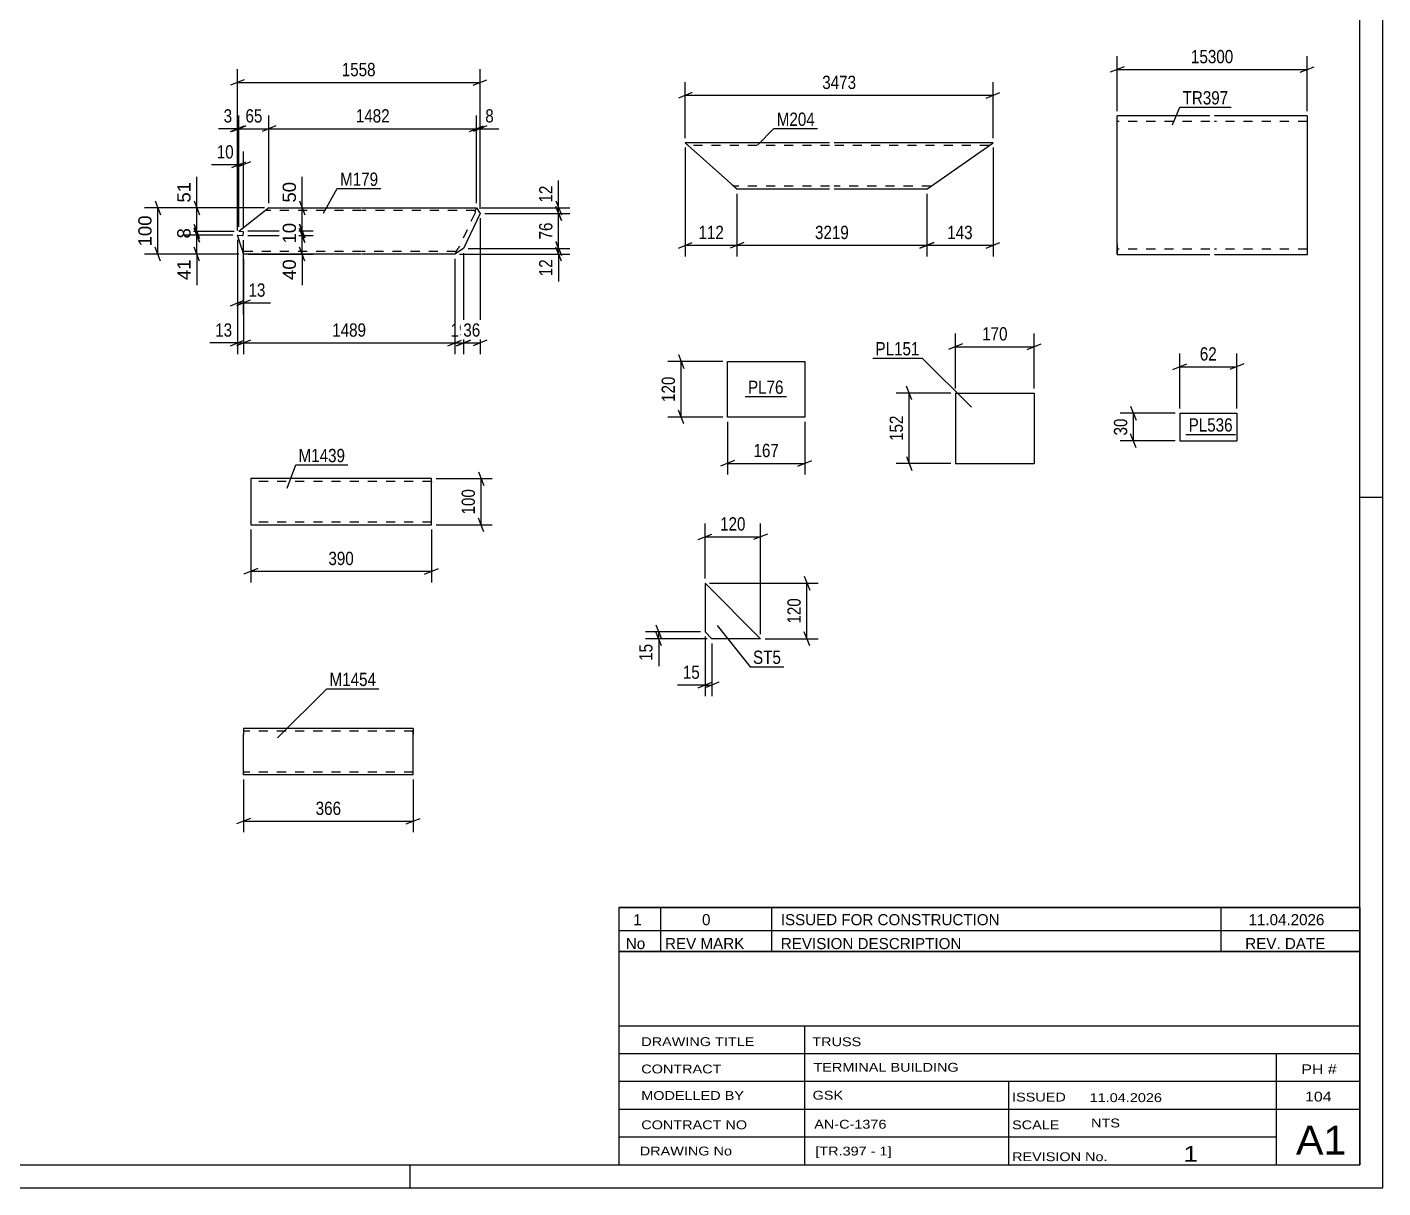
# Model space of a CAD drawing. Header units: millimetres. Extents: x 0 to 594, y 0 to 420.
# Drawn here: x 301.3 to 594, y 0 to 250.6 of the extents above; entities that cross this region are included whole.
import ezdxf

# ---------------------------------------------------------------- set-up
doc = ezdxf.new("R2010")
doc.units = ezdxf.units.MM
doc.linetypes.add('DXK_LINE_DOT2', pattern=[3.9198, 1.9599, -1.9599])
doc.styles.add('Arial', font='ARIAL.TTF', dxfattribs={"height": 0.2})
doc.styles.add('Arial Narrow', font='ARIALN.TTF', dxfattribs={"height": 0.2})

# ---------------------------------------------------------------- blocks, each defined once
blk = doc.blocks.new('Unknown-335479146-1132 - 19368')
at = {"color": 5, "linetype": 'Continuous'}
for p, q in [((594, 0), (594, 420)), ((589, 5), (589, 415)), ((594, 149), (589, 149)), ((5, 5), (589, 5)), ((384, 0), (384, 5)), ((0, 0), (594, 0))]:
    blk.add_line(p, q, dxfattribs=at)
blk = doc.blocks.new('Part-335479146-4280 - 4264')
at = {"color": 2, "linetype": 'Continuous'}
for p, q in [((453.21, 216.8), (443.39, 225.6)), ((474.54, 225.6), (443.39, 225.6)), ((509.83, 225.6), (475.54, 225.6)), ((495.54, 215.6), (509.83, 225.6)), ((453.21, 216.8), (454.54, 215.6)), ((474.54, 215.6), (454.54, 215.6)), ((495.54, 215.6), (475.54, 215.6))]:
    blk.add_line(p, q, dxfattribs=at)
at = {"color": 7, "linetype": 'DXK_LINE_DOT2'}
for p, q in [((474.54, 225), (444.06, 225)), ((508.97, 225), (475.54, 225)), ((454.44, 215.69), (453.21, 216.8)), ((474.54, 216.2), (453.88, 216.2)), ((496.4, 216.2), (475.54, 216.2))]:
    blk.add_line(p, q, dxfattribs=at)
blk = doc.blocks.new('Part-335479146-18979 - 18978')
at = {"color": 2, "linetype": 'Continuous'}
for p, q in [((388.57, 153.09), (349.58, 153.09)), ((349.58, 153.09), (349.58, 143.19)), ((388.57, 144.29), (388.57, 153.09)), ((388.57, 143.09), (388.57, 144.29)), ((349.58, 143.19), (349.58, 143.09)), ((349.58, 143.09), (388.57, 143.09))]:
    blk.add_line(p, q, dxfattribs=at)
at = {"color": 7, "linetype": 'DXK_LINE_DOT2'}
for p, q in [((388.57, 152.49), (349.58, 152.49)), ((388.57, 152.49), (388.57, 152.45)), ((388.57, 152.45), (388.57, 152.49)), ((388.57, 152.35), (388.57, 152.45)), ((388.57, 152.45), (388.57, 152.35)), ((349.58, 143.69), (349.58, 143.74)), ((388.57, 143.69), (349.58, 143.69)), ((388.57, 143.74), (388.57, 144.06)), ((388.57, 143.69), (388.57, 143.74))]:
    blk.add_line(p, q, dxfattribs=at)
blk = doc.blocks.new('Part-335479146-3442 - 3426')
at = {"color": 2, "linetype": 'Continuous'}
for p, q in [((353.5, 211.55), (347, 206.44)), ((353.5, 211.55), (373.5, 211.55)), ((373.6, 211.55), (398.31, 211.55)), ((398.31, 211.55), (399.07, 210.35)), ((399.07, 210.35), (395.49, 202.75)), ((347.62, 202.75), (346.67, 205.66)), ((346.67, 205.66), (347.95, 205.58)), ((348, 206.38), (347, 206.44)), ((347.95, 205.58), (348, 206.38)), ((347.99, 201.64), (347.62, 202.75)), ((395.49, 202.75), (393.6, 201.55)), ((348.02, 201.55), (347.99, 201.64)), ((373.5, 201.55), (348.02, 201.55)), ((393.6, 201.55), (373.6, 201.55))]:
    blk.add_line(p, q, dxfattribs=at)
at = {"color": 7, "linetype": 'DXK_LINE_DOT2'}
for p, q in [((373.5, 210.95), (352.74, 210.95)), ((398.03, 210.95), (373.6, 210.95)), ((398.04, 210.78), (398.02, 210.72)), ((398.02, 210.72), (398.04, 210.78)), ((398.31, 211.55), (398.03, 210.95)), ((398.06, 210.91), (398.03, 210.95)), ((398.06, 210.91), (398.03, 210.95)), ((398.04, 210.78), (398.06, 210.91)), ((397.95, 210.35), (394.37, 202.75)), ((398.03, 210.58), (397.95, 210.35)), ((398.02, 210.72), (398.03, 210.58)), ((347.62, 202.75), (347.9, 201.9)), ((373.5, 202.15), (347.82, 202.15)), ((393.88, 202.15), (373.6, 202.15)), ((393.88, 202.15), (393.6, 201.55)), ((393.96, 202.2), (393.88, 202.15)), ((393.88, 202.15), (393.96, 202.2)), ((393.96, 202.2), (394.06, 202.33)), ((394.06, 202.33), (394.09, 202.38)), ((394.06, 202.33), (394.09, 202.38)), ((394.09, 202.38), (394.23, 202.52)), ((394.23, 202.52), (394.37, 202.75))]:
    blk.add_line(p, q, dxfattribs=at)
blk = doc.blocks.new('Part-335479146-2828 - 2812')
at = {"color": 2, "linetype": 'Continuous'}
for p, q in [((556.64, 231.41), (536.64, 231.41)), ((536.64, 203.81), (536.64, 231.41)), ((577.64, 231.41), (557.64, 231.41)), ((577.64, 231.41), (577.64, 201.41)), ((536.64, 203.81), (536.64, 201.41)), ((556.64, 201.41), (536.64, 201.41)), ((577.64, 201.41), (557.64, 201.41))]:
    blk.add_line(p, q, dxfattribs=at)
at = {"color": 7, "linetype": 'DXK_LINE_DOT2'}
for p, q in [((556.64, 230.21), (536.64, 230.21)), ((577.64, 230.21), (557.64, 230.21)), ((536.64, 201.59), (536.64, 203.81)), ((536.64, 202.61), (536.64, 202.7)), ((556.64, 202.61), (536.64, 202.61)), ((577.64, 202.61), (557.64, 202.61)), ((577.64, 202.61), (577.64, 202.7))]:
    blk.add_line(p, q, dxfattribs=at)
blk = doc.blocks.new('Part-335479146-2443 - 2427')
at = {"color": 2, "linetype": 'Continuous'}
for p, q in [((452.49, 166.39), (452.49, 178.39)), ((452.49, 178.39), (469.2, 178.39)), ((469.2, 178.39), (469.2, 166.39)), ((469.2, 166.39), (452.49, 166.39))]:
    blk.add_line(p, q, dxfattribs=at)
blk = doc.blocks.new('Part-335479146-2264 - 2248')
at = {"color": 2, "linetype": 'Continuous'}
for p, q in [((501.73, 171.57), (501.73, 156.37)), ((501.73, 171.57), (518.71, 171.57)), ((518.71, 171.57), (518.71, 156.37)), ((501.73, 156.37), (518.71, 156.37))]:
    blk.add_line(p, q, dxfattribs=at)
blk = doc.blocks.new('Part-335479146-2229 - 2213')
at = {"color": 2, "linetype": 'Continuous'}
for p, q in [((550.14, 167.24), (550.14, 161.24)), ((550.14, 167.24), (562.45, 167.24)), ((562.45, 167.24), (562.45, 161.24)), ((550.14, 161.24), (562.45, 161.24))]:
    blk.add_line(p, q, dxfattribs=at)
blk = doc.blocks.new('Part-335479146-1381 - 1365')
at = {"color": 2, "linetype": 'Continuous'}
for p, q in [((447.64, 130.54), (447.64, 120.04)), ((459.64, 118.54), (447.64, 130.54)), ((449.14, 118.54), (447.64, 120.04)), ((459.64, 118.54), (449.14, 118.54))]:
    blk.add_line(p, q, dxfattribs=at)
blk = doc.blocks.new('Part-335479146-18742 - 18741')
at = {"color": 2, "linetype": 'Continuous'}
for p, q in [((348.02, 99.15), (348.02, 97.95)), ((384.62, 99.15), (348.02, 99.15)), ((348.02, 89.89), (348.02, 97.95)), ((384.62, 99.15), (384.62, 99.06)), ((384.62, 99.06), (384.62, 97.95)), ((384.62, 89.15), (384.62, 97.95)), ((348.02, 89.24), (348.02, 89.89)), ((348.02, 89.15), (348.02, 89.24)), ((384.62, 89.15), (348.02, 89.15))]:
    blk.add_line(p, q, dxfattribs=at)
at = {"color": 7, "linetype": 'DXK_LINE_DOT2'}
for p, q in [((384.62, 98.55), (348.02, 98.55)), ((384.62, 97.95), (384.62, 98.8)), ((348.02, 89.89), (348.02, 89.5)), ((348.02, 89.75), (348.02, 89.8)), ((384.62, 89.75), (348.02, 89.75)), ((348.02, 89.15), (348.02, 89.15)), ((384.62, 89.75), (384.62, 89.8))]:
    blk.add_line(p, q, dxfattribs=at)
blk = doc.blocks.new('StraightDimension-335479146-4338 - 4264')
at = {"color": 7, "linetype": 'Continuous'}
for p, q in [((509.83, 224.6), (509.83, 201.06)), ((495.54, 214.6), (495.54, 201.06)), ((497.04, 204.06), (494.04, 202.86)), ((495.54, 203.46), (509.83, 203.46)), ((508.33, 202.86), (511.33, 204.06))]:
    blk.add_line(p, q, dxfattribs=at)
at = {"color": 0}
blk.add_wipeout([(506.03, 204.21), (506.03, 208.41), (499.34, 208.41), (499.34, 204.21)], dxfattribs=at)
at = {"color": 3, "style": 'Arial Narrow'}
blk.add_text('143', height=2.863, dxfattribs=at).set_placement((499.94, 204.81))
blk = doc.blocks.new('StraightDimension-335479146-4314 - 4264')
at = {"color": 7, "linetype": 'Continuous'}
for p, q in [((454.54, 214.6), (454.54, 201.06)), ((495.54, 214.6), (495.54, 201.06)), ((456.04, 204.06), (453.04, 202.86)), ((454.54, 203.46), (495.54, 203.46)), ((494.04, 202.86), (497.04, 204.06))]:
    blk.add_line(p, q, dxfattribs=at)
at = {"color": 0}
blk.add_wipeout([(479.3, 204.21), (479.3, 208.41), (470.79, 208.41), (470.79, 204.21)], dxfattribs=at)
at = {"color": 3, "style": 'Arial Narrow'}
blk.add_text('3219', height=2.863, dxfattribs=at).set_placement((471.39, 204.81))
blk = doc.blocks.new('StraightDimension-335479146-4283 - 4264')
at = {"color": 7, "linetype": 'Continuous'}
for p, q in [((443.39, 226.6), (443.39, 238.7)), ((509.83, 226.6), (509.83, 238.7)), ((444.89, 236.45), (441.89, 235.25)), ((443.39, 235.85), (509.83, 235.85)), ((508.33, 235.25), (511.33, 236.45))]:
    blk.add_line(p, q, dxfattribs=at)
at = {"color": 0}
blk.add_wipeout([(480.87, 236.6), (480.87, 240.8), (472.35, 240.8), (472.35, 236.6)], dxfattribs=at)
at = {"color": 3, "style": 'Arial Narrow'}
blk.add_text('3473', height=2.863, dxfattribs=at).set_placement((472.95, 237.2))
blk = doc.blocks.new('StraightDimension-335479146-4297 - 4264')
at = {"color": 7, "linetype": 'Continuous'}
for p, q in [((443.39, 224.6), (443.39, 201.06)), ((454.54, 214.6), (454.54, 201.06)), ((441.89, 202.86), (444.89, 204.06)), ((443.39, 203.46), (454.54, 203.46)), ((456.04, 204.06), (453.04, 202.86))]:
    blk.add_line(p, q, dxfattribs=at)
at = {"color": 0}
blk.add_wipeout([(452.31, 204.21), (452.31, 208.41), (445.63, 208.41), (445.63, 204.21)], dxfattribs=at)
at = {"color": 3, "style": 'Arial Narrow'}
blk.add_text('112', height=2.863, dxfattribs=at).set_placement((446.23, 204.81))
blk = doc.blocks.new('StraightDimension-335479146-21874 - 18978')
at = {"color": 7, "linetype": 'Continuous'}
for p, q in [((389.57, 153.09), (401.71, 153.09)), ((398.71, 154.59), (399.91, 151.59)), ((399.31, 143.09), (399.31, 153.09)), ((399.91, 141.59), (398.71, 144.59)), ((389.57, 143.09), (401.71, 143.09))]:
    blk.add_line(p, q, dxfattribs=at)
at = {"color": 0}
blk.add_wipeout([(398.56, 151.44), (394.36, 151.44), (394.36, 144.75), (398.56, 144.75)], dxfattribs=at)
at = {"color": 3, "style": 'Arial Narrow'}
blk.add_text('100', height=2.863, rotation=90.0002, dxfattribs=at).set_placement((397.96, 145.35))
blk = doc.blocks.new('StraightDimension-335479146-18981 - 18978')
at = {"color": 7, "linetype": 'Continuous'}
for p, q in [((349.58, 142.09), (349.58, 130.69)), ((388.57, 142.09), (388.57, 130.69)), ((351.08, 133.69), (348.08, 132.49)), ((349.58, 133.09), (388.57, 133.09)), ((387.07, 132.49), (390.07, 133.69))]:
    blk.add_line(p, q, dxfattribs=at)
at = {"color": 0}
blk.add_wipeout([(372.42, 133.84), (372.42, 138.04), (365.73, 138.04), (365.73, 133.84)], dxfattribs=at)
at = {"color": 3, "style": 'Arial Narrow'}
blk.add_text('390', height=2.863, dxfattribs=at).set_placement((366.33, 134.44))
blk = doc.blocks.new('StraightDimension-335479146-3478 - 3426')
at = {"color": 7, "linetype": 'Continuous'}
for p, q in [((399.31, 211.55), (418.44, 211.55)), ((415.44, 213.05), (416.64, 210.05)), ((416.64, 208.85), (415.44, 211.85)), ((416.04, 210.35), (416.04, 211.55)), ((400.07, 210.35), (418.44, 210.35))]:
    blk.add_line(p, q, dxfattribs=at)
at = {"color": 0}
blk.add_wipeout([(415.29, 216.93), (411.09, 216.93), (411.09, 212.08), (415.29, 212.08)], dxfattribs=at)
at = {"color": 7, "linetype": 'Continuous'}
blk.add_line((416.04, 211.55), (416.04, 217.46), dxfattribs=at)
blk.add_line((416.04, 211.55), (416.04, 217.46), dxfattribs=at)
at = {"color": 3, "style": 'Arial Narrow'}
blk.add_text('12', height=2.863, rotation=90.0002, dxfattribs=at).set_placement((414.69, 212.68))
blk = doc.blocks.new('StraightDimension-335479146-3811 - 3426')
at = {"color": 7, "linetype": 'Continuous'}
for p, q in [((346.67, 206.66), (346.67, 231.47)), ((347, 207.44), (347, 231.47)), ((345.17, 228.02), (348.17, 229.22)), ((348.5, 229.22), (345.5, 228.02)), ((346.67, 228.62), (347, 228.62))]:
    blk.add_line(p, q, dxfattribs=at)
at = {"color": 0}
blk.add_wipeout([(346.14, 229.37), (346.14, 233.57), (343.11, 233.57), (343.11, 229.37)], dxfattribs=at)
at = {"color": 7, "linetype": 'Continuous'}
blk.add_line((346.67, 228.62), (342.59, 228.62), dxfattribs=at)
blk.add_line((346.67, 228.62), (342.59, 228.62), dxfattribs=at)
at = {"color": 3, "style": 'Arial Narrow'}
blk.add_text('3', height=2.86, dxfattribs=at).set_placement((343.71, 229.97))
blk = doc.blocks.new('StraightDimension-335479146-21040 - 3426')
at = {"color": 7, "linetype": 'Continuous'}
for p, q in [((348.95, 205.58), (363.07, 205.58)), ((360.07, 207.08), (361.27, 204.08)), ((360.67, 201.55), (360.67, 205.58)), ((361.27, 200.05), (360.07, 203.05)), ((349.02, 201.55), (363.07, 201.55))]:
    blk.add_line(p, q, dxfattribs=at)
at = {"color": 0}
blk.add_wipeout([(359.92, 201.03), (355.72, 201.03), (355.72, 195.38), (359.92, 195.38)], dxfattribs=at)
at = {"color": 7, "linetype": 'Continuous'}
blk.add_line((360.67, 201.55), (360.67, 194.85), dxfattribs=at)
blk.add_line((360.67, 201.55), (360.67, 194.85), dxfattribs=at)
at = {"color": 3, "style": 'Arial'}
blk.add_text('40', height=2.865, rotation=90.0002, dxfattribs=at).set_placement((359.32, 195.98))
blk = doc.blocks.new('StraightDimension-335479146-3445 - 3426')
at = {"color": 7, "linetype": 'Continuous'}
for p, q in [((396.49, 202.75), (418.44, 202.75)), ((415.44, 204.25), (416.64, 201.25)), ((416.64, 200.05), (415.44, 203.05)), ((416.04, 201.55), (416.04, 202.75)), ((394.6, 201.55), (418.44, 201.55))]:
    blk.add_line(p, q, dxfattribs=at)
at = {"color": 0}
blk.add_wipeout([(415.29, 201.03), (411.09, 201.03), (411.09, 196.17), (415.29, 196.17)], dxfattribs=at)
at = {"color": 7, "linetype": 'Continuous'}
blk.add_line((416.04, 201.55), (416.04, 195.65), dxfattribs=at)
blk.add_line((416.04, 201.55), (416.04, 195.65), dxfattribs=at)
at = {"color": 3, "style": 'Arial Narrow'}
blk.add_text('12', height=2.863, rotation=90.0002, dxfattribs=at).set_placement((414.69, 196.77))
blk = doc.blocks.new('StraightDimension-335479146-3547 - 3426')
at = {"color": 7, "linetype": 'Continuous'}
for p, q in [((393.6, 200.55), (393.6, 179.99)), ((395.49, 201.75), (395.49, 179.99)), ((392.1, 181.79), (395.1, 182.99)), ((393.6, 182.39), (395.49, 182.39)), ((396.99, 182.99), (393.99, 181.79))]:
    blk.add_line(p, q, dxfattribs=at)
at = {"color": 0}
blk.add_wipeout([(396.97, 183.14), (396.97, 187.34), (392.12, 187.34), (392.12, 183.14)], dxfattribs=at)
at = {"color": 3, "style": 'Arial Narrow'}
blk.add_text('19', height=2.863, dxfattribs=at).set_placement((392.72, 183.74))
blk = doc.blocks.new('StraightDimension-335479146-21210 - 3426')
at = {"color": 7, "linetype": 'Continuous'}
for p, q in [((352.5, 211.55), (335.06, 211.55)), ((337.31, 213.05), (338.51, 210.05)), ((337.91, 206.44), (337.91, 211.55)), ((338.51, 204.94), (337.31, 207.94)), ((346, 206.44), (335.06, 206.44))]:
    blk.add_line(p, q, dxfattribs=at)
at = {"color": 0}
blk.add_wipeout([(337.16, 217.72), (332.96, 217.72), (332.96, 212.08), (337.16, 212.08)], dxfattribs=at)
at = {"color": 7, "linetype": 'Continuous'}
blk.add_line((337.91, 211.55), (337.91, 218.25), dxfattribs=at)
blk.add_line((337.91, 211.55), (337.91, 218.25), dxfattribs=at)
at = {"color": 3, "style": 'Arial'}
blk.add_text('51', height=2.865, rotation=90.0002, dxfattribs=at).set_placement((336.56, 212.68))
blk = doc.blocks.new('StraightDimension-335479146-3523 - 3426')
at = {"color": 7, "linetype": 'Continuous'}
for p, q in [((348.02, 200.55), (348.02, 179.99)), ((393.6, 200.55), (393.6, 179.99)), ((349.52, 182.99), (346.52, 181.79)), ((348.02, 182.39), (393.6, 182.39)), ((392.1, 181.79), (395.1, 182.99))]:
    blk.add_line(p, q, dxfattribs=at)
at = {"color": 0}
blk.add_wipeout([(375.06, 183.14), (375.06, 187.34), (366.55, 187.34), (366.55, 183.14)], dxfattribs=at)
at = {"color": 3, "style": 'Arial Narrow'}
blk.add_text('1489', height=2.863, dxfattribs=at).set_placement((367.15, 183.74))
blk = doc.blocks.new('StraightDimension-335479146-3467 - 3426')
at = {"color": 7, "linetype": 'Continuous'}
for p, q in [((415.44, 211.85), (416.64, 208.85)), ((400.07, 210.35), (418.44, 210.35)), ((416.04, 202.75), (416.04, 210.35)), ((396.49, 202.75), (418.44, 202.75)), ((416.64, 201.25), (415.44, 204.25))]:
    blk.add_line(p, q, dxfattribs=at)
at = {"color": 0}
blk.add_wipeout([(415.29, 208.98), (411.09, 208.98), (411.09, 204.12), (415.29, 204.12)], dxfattribs=at)
at = {"color": 3, "style": 'Arial Narrow'}
blk.add_text('76', height=2.863, rotation=90.0002, dxfattribs=at).set_placement((414.69, 204.72))
blk = doc.blocks.new('StraightDimension-335479146-3496 - 3426')
at = {"color": 7, "linetype": 'Continuous'}
for p, q in [((346.67, 204.66), (346.67, 179.99)), ((348.02, 200.55), (348.02, 179.99)), ((345.17, 181.79), (348.17, 182.99)), ((349.52, 182.99), (346.52, 181.79)), ((346.67, 182.39), (348.02, 182.39))]:
    blk.add_line(p, q, dxfattribs=at)
at = {"color": 0}
blk.add_wipeout([(346.14, 183.14), (346.14, 187.34), (341.28, 187.34), (341.28, 183.14)], dxfattribs=at)
at = {"color": 7, "linetype": 'Continuous'}
blk.add_line((346.67, 182.39), (340.76, 182.39), dxfattribs=at)
blk.add_line((346.67, 182.39), (340.76, 182.39), dxfattribs=at)
at = {"color": 3, "style": 'Arial Narrow'}
blk.add_text('13', height=2.863, dxfattribs=at).set_placement((341.88, 183.74))
blk = doc.blocks.new('StraightDimension-335479146-3568 - 3426')
at = {"color": 7, "linetype": 'Continuous'}
for p, q in [((399.07, 209.35), (399.07, 179.99)), ((395.49, 201.75), (395.49, 179.99)), ((393.99, 181.79), (396.99, 182.99)), ((395.49, 182.39), (399.07, 182.39)), ((400.57, 182.99), (397.57, 181.79))]:
    blk.add_line(p, q, dxfattribs=at)
at = {"color": 0}
blk.add_wipeout([(399.71, 183.14), (399.71, 187.34), (394.86, 187.34), (394.86, 183.14)], dxfattribs=at)
at = {"color": 3, "style": 'Arial Narrow'}
blk.add_text('36', height=2.863, dxfattribs=at).set_placement((395.46, 183.74))
blk = doc.blocks.new('StraightDimension-335479146-3643 - 3426')
at = {"color": 7, "linetype": 'Continuous'}
for p, q in [((346.67, 204.66), (346.67, 188.62)), ((347.95, 204.58), (347.95, 188.62)), ((345.17, 190.42), (348.17, 191.62)), ((349.45, 191.62), (346.45, 190.42)), ((346.67, 191.02), (347.95, 191.02))]:
    blk.add_line(p, q, dxfattribs=at)
at = {"color": 0}
blk.add_wipeout([(353.33, 191.77), (353.33, 195.97), (348.47, 195.97), (348.47, 191.77)], dxfattribs=at)
at = {"color": 7, "linetype": 'Continuous'}
blk.add_line((347.95, 191.02), (353.86, 191.02), dxfattribs=at)
blk.add_line((347.95, 191.02), (353.86, 191.02), dxfattribs=at)
at = {"color": 3, "style": 'Arial Narrow'}
blk.add_text('13', height=2.863, dxfattribs=at).set_placement((349.07, 192.37))
blk = doc.blocks.new('StraightDimension-335479146-3671 - 3426')
at = {"color": 7, "linetype": 'Continuous'}
for p, q in [((347, 207.44), (347, 223.7)), ((348, 207.38), (348, 223.7)), ((345.5, 220.25), (348.5, 221.45)), ((349.5, 221.45), (346.5, 220.25)), ((347, 220.85), (348, 220.85))]:
    blk.add_line(p, q, dxfattribs=at)
at = {"color": 0}
blk.add_wipeout([(346.48, 221.6), (346.48, 225.8), (341.62, 225.8), (341.62, 221.6)], dxfattribs=at)
at = {"color": 7, "linetype": 'Continuous'}
blk.add_line((347, 220.85), (341.1, 220.85), dxfattribs=at)
blk.add_line((347, 220.85), (341.1, 220.85), dxfattribs=at)
at = {"color": 3, "style": 'Arial Narrow'}
blk.add_text('10', height=2.863, dxfattribs=at).set_placement((342.22, 222.2))
blk = doc.blocks.new('StraightDimension-335479146-3789 - 3426')
at = {"color": 7, "linetype": 'Continuous'}
for p, q in [((346.67, 206.66), (346.67, 241.46)), ((399.07, 211.35), (399.07, 241.46)), ((348.17, 239.21), (345.17, 238.01)), ((346.67, 238.61), (399.07, 238.61)), ((397.57, 238.01), (400.57, 239.21))]:
    blk.add_line(p, q, dxfattribs=at)
at = {"color": 0}
blk.add_wipeout([(377.13, 239.36), (377.13, 243.56), (368.61, 243.56), (368.61, 239.36)], dxfattribs=at)
at = {"color": 3, "style": 'Arial Narrow'}
blk.add_text('1558', height=2.863, dxfattribs=at).set_placement((369.21, 239.96))
blk = doc.blocks.new('StraightDimension-335479146-3842 - 3426')
at = {"color": 7, "linetype": 'Continuous'}
for p, q in [((347, 207.44), (347, 231.47)), ((353.5, 212.55), (353.5, 231.47)), ((345.5, 228.02), (348.5, 229.22)), ((347, 228.62), (353.5, 228.62)), ((355, 229.22), (352, 228.02))]:
    blk.add_line(p, q, dxfattribs=at)
at = {"color": 0}
blk.add_wipeout([(352.68, 229.37), (352.68, 233.57), (347.82, 233.57), (347.82, 229.37)], dxfattribs=at)
at = {"color": 3, "style": 'Arial Narrow'}
blk.add_text('65', height=2.863, dxfattribs=at).set_placement((348.42, 229.97))
blk = doc.blocks.new('StraightDimension-335479146-3873 - 3426')
at = {"color": 7, "linetype": 'Continuous'}
for p, q in [((353.5, 212.55), (353.5, 231.47)), ((398.31, 212.55), (398.31, 231.47)), ((355, 229.22), (352, 228.02)), ((353.5, 228.62), (398.31, 228.62)), ((396.81, 228.02), (399.81, 229.22))]:
    blk.add_line(p, q, dxfattribs=at)
at = {"color": 0}
blk.add_wipeout([(380.16, 229.37), (380.16, 233.57), (371.65, 233.57), (371.65, 229.37)], dxfattribs=at)
at = {"color": 3, "style": 'Arial Narrow'}
blk.add_text('1482', height=2.863, dxfattribs=at).set_placement((372.25, 229.97))
blk = doc.blocks.new('StraightDimension-335479146-3897 - 3426')
at = {"color": 7, "linetype": 'Continuous'}
for p, q in [((398.31, 212.55), (398.31, 231.47)), ((399.07, 211.35), (399.07, 231.47)), ((396.81, 228.02), (399.81, 229.22)), ((400.57, 229.22), (397.57, 228.02)), ((398.31, 228.62), (399.07, 228.62))]:
    blk.add_line(p, q, dxfattribs=at)
at = {"color": 0}
blk.add_wipeout([(402.63, 229.37), (402.63, 233.57), (399.6, 233.57), (399.6, 229.37)], dxfattribs=at)
at = {"color": 7, "linetype": 'Continuous'}
blk.add_line((399.07, 228.62), (403.15, 228.62), dxfattribs=at)
blk.add_line((399.07, 228.62), (403.15, 228.62), dxfattribs=at)
at = {"color": 3, "style": 'Arial Narrow'}
blk.add_text('8', height=2.86, dxfattribs=at).set_placement((400.2, 229.97))
blk = doc.blocks.new('StraightDimension-335479146-21038 - 3426')
at = {"color": 7, "linetype": 'Continuous'}
for p, q in [((354.5, 211.55), (363.07, 211.55)), ((360.07, 213.05), (361.27, 210.05)), ((360.67, 206.55), (360.67, 211.55)), ((361.27, 205.05), (360.07, 208.05)), ((348.95, 206.55), (363.07, 206.55))]:
    blk.add_line(p, q, dxfattribs=at)
at = {"color": 0}
blk.add_wipeout([(359.92, 217.72), (355.72, 217.72), (355.72, 212.08), (359.92, 212.08)], dxfattribs=at)
at = {"color": 7, "linetype": 'Continuous'}
blk.add_line((360.67, 211.55), (360.67, 218.25), dxfattribs=at)
blk.add_line((360.67, 211.55), (360.67, 218.25), dxfattribs=at)
at = {"color": 3, "style": 'Arial'}
blk.add_text('50', height=2.865, rotation=90.0002, dxfattribs=at).set_placement((359.32, 212.68))
blk = doc.blocks.new('StraightDimension-335479146-21039 - 3426')
at = {"color": 7, "linetype": 'Continuous'}
for p, q in [((360.07, 208.05), (361.27, 205.05)), ((348.95, 206.55), (363.07, 206.55)), ((348.95, 205.58), (363.07, 205.58)), ((361.27, 204.08), (360.07, 207.08)), ((360.67, 205.58), (360.67, 206.55))]:
    blk.add_line(p, q, dxfattribs=at)
at = {"color": 0}
blk.add_wipeout([(359.92, 208.89), (355.72, 208.89), (355.72, 203.24), (359.92, 203.24)], dxfattribs=at)
at = {"color": 3, "style": 'Arial'}
blk.add_text('10', height=2.865, rotation=90.0002, dxfattribs=at).set_placement((359.32, 203.84))
blk = doc.blocks.new('StraightDimension-335479146-21211 - 3426')
at = {"color": 7, "linetype": 'Continuous'}
for p, q in [((337.31, 207.94), (338.51, 204.94)), ((346, 206.44), (335.06, 206.44)), ((345.67, 205.66), (335.06, 205.66)), ((338.51, 204.16), (337.31, 207.16)), ((337.91, 205.66), (337.91, 206.44))]:
    blk.add_line(p, q, dxfattribs=at)
at = {"color": 0}
blk.add_wipeout([(337.16, 207.76), (332.96, 207.76), (332.96, 204.34), (337.16, 204.34)], dxfattribs=at)
at = {"color": 3, "style": 'Arial'}
blk.add_text('8', height=2.87, rotation=90.0002, dxfattribs=at).set_placement((336.56, 204.94))
blk = doc.blocks.new('StraightDimension-335479146-21212 - 3426')
at = {"color": 7, "linetype": 'Continuous'}
for p, q in [((345.67, 205.66), (335.06, 205.66)), ((337.31, 207.16), (338.51, 204.16)), ((337.91, 201.55), (337.91, 205.66)), ((338.51, 200.05), (337.31, 203.05)), ((347.02, 201.55), (335.06, 201.55))]:
    blk.add_line(p, q, dxfattribs=at)
at = {"color": 0}
blk.add_wipeout([(337.16, 201.03), (332.96, 201.03), (332.96, 195.38), (337.16, 195.38)], dxfattribs=at)
at = {"color": 7, "linetype": 'Continuous'}
blk.add_line((337.91, 201.55), (337.91, 194.85), dxfattribs=at)
blk.add_line((337.91, 201.55), (337.91, 194.85), dxfattribs=at)
at = {"color": 3, "style": 'Arial'}
blk.add_text('41', height=2.865, rotation=90.0002, dxfattribs=at).set_placement((336.56, 195.98))
blk = doc.blocks.new('StraightDimension-335479146-21310 - 3426')
at = {"color": 7, "linetype": 'Continuous'}
for p, q in [((352.5, 211.55), (326.65, 211.55)), ((328.9, 213.05), (330.1, 210.05)), ((329.5, 201.55), (329.5, 211.55)), ((330.1, 200.05), (328.9, 203.05)), ((347.02, 201.55), (326.65, 201.55))]:
    blk.add_line(p, q, dxfattribs=at)
at = {"color": 0}
blk.add_wipeout([(328.75, 210.49), (324.55, 210.49), (324.55, 202.62), (328.75, 202.62)], dxfattribs=at)
at = {"color": 3, "style": 'Arial'}
blk.add_text('100', height=2.865, rotation=90.0002, dxfattribs=at).set_placement((328.15, 203.22))
blk = doc.blocks.new('StraightDimension-335479146-2837 - 2812')
at = {"color": 7, "linetype": 'Continuous'}
for p, q in [((536.64, 232.41), (536.64, 244.26)), ((577.64, 232.41), (577.64, 244.26)), ((538.14, 242.01), (535.14, 240.81)), ((536.64, 241.41), (577.64, 241.41)), ((576.14, 240.81), (579.14, 242.01))]:
    blk.add_line(p, q, dxfattribs=at)
at = {"color": 0}
blk.add_wipeout([(562.31, 242.16), (562.31, 246.36), (551.97, 246.36), (551.97, 242.16)], dxfattribs=at)
at = {"color": 3, "style": 'Arial Narrow'}
blk.add_text('15300', height=2.863, dxfattribs=at).set_placement((552.57, 242.76))
blk = doc.blocks.new('StraightDimension-335479146-2445 - 2427')
at = {"color": 7, "linetype": 'Continuous'}
for p, q in [((452.49, 165.39), (452.49, 153.99)), ((469.2, 165.39), (469.2, 153.99)), ((453.99, 156.99), (450.99, 155.79)), ((452.49, 156.39), (469.2, 156.39)), ((467.7, 155.79), (470.7, 156.99))]:
    blk.add_line(p, q, dxfattribs=at)
at = {"color": 0}
blk.add_wipeout([(464.19, 157.14), (464.19, 161.34), (457.51, 161.34), (457.51, 157.14)], dxfattribs=at)
at = {"color": 3, "style": 'Arial Narrow'}
blk.add_text('167', height=2.863, dxfattribs=at).set_placement((458.11, 157.74))
blk = doc.blocks.new('StraightDimension-335479146-2456 - 2427')
at = {"color": 7, "linetype": 'Continuous'}
for p, q in [((441.89, 179.89), (443.09, 176.89)), ((451.49, 178.39), (439.64, 178.39)), ((442.49, 166.39), (442.49, 178.39)), ((443.09, 164.89), (441.89, 167.89)), ((451.49, 166.39), (439.64, 166.39))]:
    blk.add_line(p, q, dxfattribs=at)
at = {"color": 0}
blk.add_wipeout([(441.74, 175.73), (437.54, 175.73), (437.54, 169.04), (441.74, 169.04)], dxfattribs=at)
at = {"color": 3, "style": 'Arial Narrow'}
blk.add_text('120', height=2.863, rotation=90.0002, dxfattribs=at).set_placement((441.14, 169.64))
blk = doc.blocks.new('StraightDimension-335479146-2266 - 2248')
at = {"color": 7, "linetype": 'Continuous'}
for p, q in [((492.33, 170.07), (491.13, 173.07)), ((500.73, 171.57), (488.88, 171.57)), ((491.73, 156.37), (491.73, 171.57)), ((500.73, 156.37), (488.88, 156.37)), ((491.13, 157.87), (492.33, 154.87))]:
    blk.add_line(p, q, dxfattribs=at)
at = {"color": 0}
blk.add_wipeout([(490.98, 167.31), (486.78, 167.31), (486.78, 160.63), (490.98, 160.63)], dxfattribs=at)
at = {"color": 3, "style": 'Arial Narrow'}
blk.add_text('152', height=2.863, rotation=90.0002, dxfattribs=at).set_placement((490.38, 161.23))
blk = doc.blocks.new('StraightDimension-335479146-2277 - 2248')
at = {"color": 7, "linetype": 'Continuous'}
for p, q in [((501.73, 172.57), (501.73, 184.42)), ((518.71, 172.57), (518.71, 184.42)), ((503.23, 182.17), (500.23, 180.97)), ((501.73, 181.57), (518.71, 181.57)), ((517.21, 180.97), (520.21, 182.17))]:
    blk.add_line(p, q, dxfattribs=at)
at = {"color": 0}
blk.add_wipeout([(513.57, 182.32), (513.57, 186.52), (506.88, 186.52), (506.88, 182.32)], dxfattribs=at)
at = {"color": 3, "style": 'Arial Narrow'}
blk.add_text('170', height=2.863, dxfattribs=at).set_placement((507.48, 182.92))
blk = doc.blocks.new('StraightDimension-335479146-2231 - 2213')
at = {"color": 7, "linetype": 'Continuous'}
for p, q in [((550.14, 168.24), (550.14, 180.09)), ((562.45, 168.24), (562.45, 180.09)), ((548.64, 176.64), (551.64, 177.84)), ((550.14, 177.24), (562.45, 177.24)), ((563.95, 177.84), (560.95, 176.64))]:
    blk.add_line(p, q, dxfattribs=at)
at = {"color": 0}
blk.add_wipeout([(558.72, 177.99), (558.72, 182.19), (553.87, 182.19), (553.87, 177.99)], dxfattribs=at)
at = {"color": 3, "style": 'Arial Narrow'}
blk.add_text('62', height=2.863, dxfattribs=at).set_placement((554.47, 178.59))
blk = doc.blocks.new('StraightDimension-335479146-2236 - 2213')
at = {"color": 7, "linetype": 'Continuous'}
for p, q in [((549.14, 167.24), (537.29, 167.24)), ((539.54, 168.74), (540.74, 165.74)), ((540.14, 161.24), (540.14, 167.24)), ((549.14, 161.24), (537.29, 161.24)), ((540.74, 159.74), (539.54, 162.74))]:
    blk.add_line(p, q, dxfattribs=at)
at = {"color": 0}
blk.add_wipeout([(539.39, 166.67), (535.19, 166.67), (535.19, 161.81), (539.39, 161.81)], dxfattribs=at)
at = {"color": 3, "style": 'Arial Narrow'}
blk.add_text('30', height=2.863, rotation=90.0002, dxfattribs=at).set_placement((538.79, 162.41))
blk = doc.blocks.new('StraightDimension-335479146-1458 - 1365')
at = {"color": 7, "linetype": 'Continuous'}
for p, q in [((469.04, 132.04), (470.24, 129.04)), ((448.64, 130.54), (472.04, 130.54)), ((469.64, 118.54), (469.64, 130.54)), ((470.24, 117.04), (469.04, 120.04)), ((460.64, 118.54), (472.04, 118.54))]:
    blk.add_line(p, q, dxfattribs=at)
at = {"color": 0}
blk.add_wipeout([(468.89, 127.88), (464.69, 127.88), (464.69, 121.2), (468.89, 121.2)], dxfattribs=at)
at = {"color": 3, "style": 'Arial Narrow'}
blk.add_text('120', height=2.863, rotation=90.0002, dxfattribs=at).set_placement((468.29, 121.8))
blk = doc.blocks.new('StraightDimension-335479146-1467 - 1365')
at = {"color": 7, "linetype": 'Continuous'}
for p, q in [((446.64, 120.04), (434.79, 120.04)), ((437.04, 121.54), (438.24, 118.54)), ((438.24, 117.04), (437.04, 120.04)), ((437.64, 118.54), (437.64, 120.04)), ((448.14, 118.54), (434.79, 118.54))]:
    blk.add_line(p, q, dxfattribs=at)
at = {"color": 0}
blk.add_wipeout([(436.89, 118.02), (432.69, 118.02), (432.69, 113.16), (436.89, 113.16)], dxfattribs=at)
at = {"color": 7, "linetype": 'Continuous'}
blk.add_line((437.64, 118.54), (437.64, 112.64), dxfattribs=at)
blk.add_line((437.64, 118.54), (437.64, 112.64), dxfattribs=at)
at = {"color": 3, "style": 'Arial Narrow'}
blk.add_text('15', height=2.863, rotation=90.0002, dxfattribs=at).set_placement((436.29, 113.76))
blk = doc.blocks.new('StraightDimension-335479146-1480 - 1365')
at = {"color": 7, "linetype": 'Continuous'}
for p, q in [((446.14, 139.94), (449.14, 141.14)), ((447.64, 131.54), (447.64, 143.39)), ((447.64, 140.54), (459.64, 140.54)), ((461.14, 141.14), (458.14, 139.94)), ((459.64, 119.54), (459.64, 143.39))]:
    blk.add_line(p, q, dxfattribs=at)
at = {"color": 0}
blk.add_wipeout([(456.98, 141.29), (456.98, 145.49), (450.3, 145.49), (450.3, 141.29)], dxfattribs=at)
at = {"color": 3, "style": 'Arial Narrow'}
blk.add_text('120', height=2.863, dxfattribs=at).set_placement((450.9, 141.89))
blk = doc.blocks.new('StraightDimension-335479146-1487 - 1365')
at = {"color": 7, "linetype": 'Continuous'}
for p, q in [((447.64, 119.04), (447.64, 106.14)), ((449.14, 117.54), (449.14, 106.14)), ((446.14, 107.94), (449.14, 109.14)), ((450.64, 109.14), (447.64, 107.94)), ((447.64, 108.54), (449.14, 108.54))]:
    blk.add_line(p, q, dxfattribs=at)
at = {"color": 0}
blk.add_wipeout([(447.11, 109.29), (447.11, 113.49), (442.26, 113.49), (442.26, 109.29)], dxfattribs=at)
at = {"color": 7, "linetype": 'Continuous'}
blk.add_line((447.64, 108.54), (441.73, 108.54), dxfattribs=at)
blk.add_line((447.64, 108.54), (441.73, 108.54), dxfattribs=at)
at = {"color": 3, "style": 'Arial Narrow'}
blk.add_text('15', height=2.863, dxfattribs=at).set_placement((442.86, 109.89))
blk = doc.blocks.new('StraightDimension-335479146-18744 - 18741')
at = {"color": 7, "linetype": 'Continuous'}
for p, q in [((348.02, 88.15), (348.02, 76.75)), ((384.62, 88.15), (384.62, 76.75)), ((349.52, 79.75), (346.52, 78.55)), ((348.02, 79.15), (384.62, 79.15)), ((383.12, 78.55), (386.12, 79.75))]:
    blk.add_line(p, q, dxfattribs=at)
at = {"color": 0}
blk.add_wipeout([(369.66, 79.9), (369.66, 84.1), (362.98, 84.1), (362.98, 79.9)], dxfattribs=at)
at = {"color": 3, "style": 'Arial Narrow'}
blk.add_text('366', height=2.863, dxfattribs=at).set_placement((363.58, 80.5))
blk = doc.blocks.new('Mark-335479146-4276 - 4264')
at = {"color": 0}
blk.add_wipeout([(471.35, 229.24), (471.35, 232.24), (463.13, 232.24), (463.13, 229.24)], dxfattribs=at)
blk.add_wipeout([(471.35, 229.24), (471.35, 232.24), (463.13, 232.24), (463.13, 229.24)], dxfattribs=at)
at = {"color": 30, "linetype": 'Continuous'}
for p, q in [((459, 225.11), (462.53, 228.64)), ((462.53, 228.64), (471.95, 228.64))]:
    blk.add_line(p, q, dxfattribs=at)
at = {"color": 3, "style": 'Arial Narrow'}
blk.add_text('M204', height=2.863, dxfattribs=at).set_placement((463.13, 229.24))
blk = doc.blocks.new('Unknown-335479146-23122 - 19368')
at = {"color": 7, "linetype": 'Continuous'}
for p, q in [((429, 51.05), (429, 5)), ((429, 51.05), (589, 51.05)), ((589, 51), (589, 5)), ((429, 35), (589, 35)), ((469.14, 35), (469.14, 5)), ((429, 29), (589, 29)), ((571, 5.05), (571, 29.05)), ((429, 23), (589, 23)), ((513.14, 23), (513.14, 5)), ((429, 17), (589, 17)), ((429, 11), (571, 11)), ((429, 5), (589, 5))]:
    blk.add_line(p, q, dxfattribs=at)
at = {"color": 7, "style": 'Arial Narrow'}
for s, height, width, p in [('DRAWING TITLE', 1.9089, 1.425378, (433.88, 30.61)), ('TRUSS  ', 1.909, 1.425378, (470.81, 30.59)), ('CONTRACT', 1.909, 1.425378, (433.88, 24.71)), ('TERMINAL BUILDING', 1.9089, 1.425378, (471.06, 25.07)), ('MODELLED BY', 1.9089, 1.425378, (433.88, 18.98)), ('GSK', 1.909, 1.425378, (470.88, 19.04)), ('ISSUED', 1.909, 1.425378, (513.94, 18.64)), ('11.04.2026', 1.909, 1.425378, (530.69, 18.52)), ('AN-C-1376', 1.909, 1.425378, (471.23, 12.78)), ('CONTRACT NO', 1.9089, 1.425378, (433.88, 12.66)), ('SCALE', 1.909, 1.425378, (513.94, 12.65)), ('A1', 6.204, 1.25, (575.24, 7.2)), ('DRAWING No', 1.909, 1.425378, (433.56, 7)), ('[TR.397 - 1]', 1.9089, 1.425378, (471.46, 6.99)), ('1', 3.34, 1.5, (550.91, 5.68)), ('REVISION No.', 1.9089, 1.425378, (513.94, 5.77))]:
    blk.add_text(s, height=height, dxfattribs=dict(at, width=width)).set_placement(p)
at = {"color": 7, "linetype": 'Continuous', "style": 'Arial Narrow'}
for s, height, width, p in [('PH #', 2.1, 1.42538, (576.4, 24.55)), ('104', 2.1, 1.42538, (577.19, 18.65)), ('NTS', 1.909, 1.425378, (531, 13.05))]:
    blk.add_text(s, height=height, dxfattribs=dict(at, width=width)).set_placement(p)
blk = doc.blocks.new('Unknown-335479146-23123 - 19368')
at = {"color": 7, "linetype": 'Continuous'}
for p, q in [((429, 60.55), (589, 60.55)), ((589, 60.55), (429, 60.55)), ((429, 60.55), (429, 55.55)), ((438, 60.55), (438, 55.55)), ((462, 60.55), (462, 55.55)), ((559, 60.55), (559, 55.55)), ((589, 60.55), (589, 55.55)), ((429, 55.55), (589, 55.55)), ((429, 55.55), (429, 51.05)), ((429, 55.55), (589, 55.55)), ((438, 55.55), (438, 51.05)), ((462, 55.55), (462, 51.05)), ((559, 55.55), (559, 51.05)), ((589, 55.55), (589, 51.05)), ((589, 51.05), (429, 51.05))]:
    blk.add_line(p, q, dxfattribs=at)
at = {"color": 7, "linetype": 'Continuous', "style": 'Arial Narrow'}
for s, height, width, p in [('1', 2.39, 1.196471, (432.16, 56.7)), ('0', 2.39, 1.196471, (447, 56.7)), ('ISSUED FOR CONSTRUCTION', 2.3861, 1.196471, (464, 56.7)), ('11.04.2026', 2.386, 1.196471, (565, 56.7)), ('No', 2.386, 1.2, (430.54, 51.55)), ('REV MARK', 2.386, 1.2, (439, 51.55)), ('REVISION DESCRIPTION', 2.3861, 1.2, (464, 51.55)), ('REV. DATE', 2.386, 1.2, (564.28, 51.55))]:
    blk.add_text(s, height=height, dxfattribs=dict(at, width=width)).set_placement(p)
blk = doc.blocks.new('Mark-335479146-18984 - 18978')
at = {"color": 0}
blk.add_wipeout([(369.93, 156.65), (369.93, 159.65), (359.88, 159.65), (359.88, 156.65)], dxfattribs=at)
blk.add_wipeout([(369.93, 156.65), (369.93, 159.65), (359.88, 159.65), (359.88, 156.65)], dxfattribs=at)
at = {"color": 30, "linetype": 'Continuous'}
for p, q in [((357.4, 151.07), (359.28, 156.05)), ((359.28, 156.05), (370.53, 156.05))]:
    blk.add_line(p, q, dxfattribs=at)
at = {"color": 3, "style": 'Arial Narrow'}
blk.add_text('M1439', height=2.863, dxfattribs=at).set_placement((359.88, 156.65))
blk = doc.blocks.new('Mark-335479146-3438 - 3426')
at = {"color": 0}
blk.add_wipeout([(377.07, 216.3), (377.07, 219.3), (368.85, 219.3), (368.85, 216.3)], dxfattribs=at)
blk.add_wipeout([(377.07, 216.3), (377.07, 219.3), (368.85, 219.3), (368.85, 216.3)], dxfattribs=at)
at = {"color": 30, "linetype": 'Continuous'}
for p, q in [((365.25, 210.37), (368.25, 215.7)), ((368.25, 215.7), (377.67, 215.7))]:
    blk.add_line(p, q, dxfattribs=at)
at = {"color": 3, "style": 'Arial Narrow'}
blk.add_text('M179', height=2.863, dxfattribs=at).set_placement((368.85, 216.3))
blk = doc.blocks.new('Mark-335479146-2824 - 2812')
at = {"color": 0}
blk.add_wipeout([(560.61, 233.87), (560.61, 236.87), (550.75, 236.87), (550.75, 233.87)], dxfattribs=at)
blk.add_wipeout([(560.61, 233.87), (560.61, 236.87), (550.75, 236.87), (550.75, 233.87)], dxfattribs=at)
at = {"color": 30, "linetype": 'Continuous'}
for p, q in [((548.6, 229.43), (550.15, 233.27)), ((550.15, 233.27), (561.21, 233.27))]:
    blk.add_line(p, q, dxfattribs=at)
at = {"color": 3, "style": 'Arial Narrow'}
blk.add_text('TR397', height=2.863, dxfattribs=at).set_placement((550.75, 233.87))
blk = doc.blocks.new('Mark-335479146-2439 - 2427')
at = {"color": 0}
blk.add_wipeout([(464.6, 171.4), (464.6, 174.4), (456.92, 174.4), (456.92, 171.4)], dxfattribs=at)
blk.add_wipeout([(464.6, 171.4), (464.6, 174.4), (456.92, 174.4), (456.92, 171.4)], dxfattribs=at)
at = {"color": 30, "linetype": 'Continuous'}
blk.add_line((456.32, 170.8), (465.2, 170.8), dxfattribs=at)
at = {"color": 3, "style": 'Arial Narrow'}
blk.add_text('PL76', height=2.863, dxfattribs=at).set_placement((456.92, 171.4))
blk = doc.blocks.new('Mark-335479146-2260 - 2248')
at = {"color": 0}
blk.add_wipeout([(493.95, 179.71), (493.95, 182.71), (484.45, 182.71), (484.45, 179.71)], dxfattribs=at)
blk.add_wipeout([(493.95, 179.71), (493.95, 182.71), (484.45, 182.71), (484.45, 179.71)], dxfattribs=at)
at = {"color": 30, "linetype": 'Continuous'}
for p in [(483.85, 179.11), (505.16, 168.5)]:
    blk.add_line(p, (494.55, 179.11), dxfattribs=at)
at = {"color": 3, "style": 'Arial Narrow'}
blk.add_text('PL151', height=2.863, dxfattribs=at).set_placement((484.45, 179.71))
blk = doc.blocks.new('Mark-335479146-2225 - 2213')
at = {"color": 0}
blk.add_wipeout([(561.56, 163.25), (561.56, 166.25), (552.06, 166.25), (552.06, 163.25)], dxfattribs=at)
blk.add_wipeout([(561.56, 163.25), (561.56, 166.25), (552.06, 166.25), (552.06, 163.25)], dxfattribs=at)
at = {"color": 30, "linetype": 'Continuous'}
blk.add_line((551.46, 162.65), (562.16, 162.65), dxfattribs=at)
at = {"color": 3, "style": 'Arial Narrow'}
blk.add_text('PL536', height=2.863, dxfattribs=at).set_placement((552.06, 163.25))
blk = doc.blocks.new('Mark-335479146-1377 - 1365')
at = {"color": 0}
blk.add_wipeout([(464.04, 113.1), (464.04, 116.1), (458.01, 116.1), (458.01, 113.1)], dxfattribs=at)
blk.add_wipeout([(464.04, 113.1), (464.04, 116.1), (458.01, 116.1), (458.01, 113.1)], dxfattribs=at)
at = {"color": 30, "linetype": 'Continuous'}
for p, q in [((450.29, 121.37), (457.41, 112.5)), ((457.41, 112.5), (464.64, 112.5))]:
    blk.add_line(p, q, dxfattribs=at)
at = {"color": 3, "style": 'Arial Narrow'}
blk.add_text('ST5', height=2.863, dxfattribs=at).set_placement((458.01, 113.1))
blk = doc.blocks.new('Mark-335479146-18747 - 18741')
at = {"color": 0}
blk.add_wipeout([(376.63, 108.33), (376.63, 111.33), (366.57, 111.33), (366.57, 108.33)], dxfattribs=at)
blk.add_wipeout([(376.63, 108.33), (376.63, 111.33), (366.57, 111.33), (366.57, 108.33)], dxfattribs=at)
at = {"color": 30, "linetype": 'Continuous'}
for p, q in [((355.37, 97.12), (365.97, 107.73)), ((365.97, 107.73), (377.23, 107.73))]:
    blk.add_line(p, q, dxfattribs=at)
at = {"color": 3, "style": 'Arial Narrow'}
blk.add_text('M1454', height=2.863, dxfattribs=at).set_placement((366.57, 108.33))

msp = doc.modelspace()

# ---------------------------------------------------------------- block references
for name in ['Unknown-335479146-1132 - 19368', 'Part-335479146-2828 - 2812', 'Part-335479146-4280 - 4264', 'Part-335479146-3442 - 3426', 'Part-335479146-2443 - 2427', 'Part-335479146-2264 - 2248', 'Part-335479146-2229 - 2213', 'Part-335479146-18979 - 18978', 'Part-335479146-1381 - 1365', 'Part-335479146-18742 - 18741', 'Unknown-335479146-23123 - 19368', 'Unknown-335479146-23122 - 19368']:
    msp.add_blockref(name, (0, 0))

# ---------------------------------------------------------------- next in the draw order: block references
for name in ['StraightDimension-335479146-2837 - 2812', 'StraightDimension-335479146-4283 - 4264', 'StraightDimension-335479146-3811 - 3426', 'StraightDimension-335479146-4338 - 4264', 'StraightDimension-335479146-3478 - 3426', 'StraightDimension-335479146-3445 - 3426', 'StraightDimension-335479146-2231 - 2213', 'Mark-335479146-2439 - 2427', 'StraightDimension-335479146-2266 - 2248', 'StraightDimension-335479146-2445 - 2427', 'Mark-335479146-2225 - 2213', 'Mark-335479146-18984 - 18978', 'StraightDimension-335479146-21874 - 18978', 'StraightDimension-335479146-1458 - 1365', 'Mark-335479146-18747 - 18741', 'StraightDimension-335479146-18744 - 18741']:
    msp.add_blockref(name, (0, 0))

# ---------------------------------------------------------------- next in the draw order: block references
for name in ['Mark-335479146-2824 - 2812', 'Mark-335479146-4276 - 4264', 'StraightDimension-335479146-4314 - 4264', 'StraightDimension-335479146-21040 - 3426', 'StraightDimension-335479146-3547 - 3426', 'StraightDimension-335479146-2277 - 2248', 'StraightDimension-335479146-2456 - 2427', 'StraightDimension-335479146-2236 - 2213', 'StraightDimension-335479146-18981 - 18978', 'StraightDimension-335479146-1467 - 1365']:
    msp.add_blockref(name, (0, 0))

# ---------------------------------------------------------------- next in the draw order: block references
for name in ['StraightDimension-335479146-4297 - 4264', 'StraightDimension-335479146-21210 - 3426', 'StraightDimension-335479146-3523 - 3426', 'Mark-335479146-2260 - 2248', 'StraightDimension-335479146-1480 - 1365']:
    msp.add_blockref(name, (0, 0))

# ---------------------------------------------------------------- next in the draw order: block references
for name in ['StraightDimension-335479146-3671 - 3426', 'StraightDimension-335479146-3467 - 3426', 'StraightDimension-335479146-3496 - 3426', 'StraightDimension-335479146-1487 - 1365']:
    msp.add_blockref(name, (0, 0))

# ---------------------------------------------------------------- next in the draw order: block references
for name in ['StraightDimension-335479146-3568 - 3426', 'StraightDimension-335479146-3643 - 3426', 'Mark-335479146-1377 - 1365']:
    msp.add_blockref(name, (0, 0))

# ---------------------------------------------------------------- next in the draw order: block references
msp.add_blockref('StraightDimension-335479146-3789 - 3426', (0, 0))

# ---------------------------------------------------------------- next in the draw order: block references
msp.add_blockref('StraightDimension-335479146-3842 - 3426', (0, 0))

# ---------------------------------------------------------------- next in the draw order: block references
for name in ['StraightDimension-335479146-3873 - 3426', 'StraightDimension-335479146-21211 - 3426']:
    msp.add_blockref(name, (0, 0))

# ---------------------------------------------------------------- next in the draw order: block references
for name in ['StraightDimension-335479146-3897 - 3426', 'StraightDimension-335479146-21038 - 3426', 'Mark-335479146-3438 - 3426', 'StraightDimension-335479146-21212 - 3426']:
    msp.add_blockref(name, (0, 0))

# ---------------------------------------------------------------- next in the draw order: block references
msp.add_blockref('StraightDimension-335479146-21039 - 3426', (0, 0))

# ---------------------------------------------------------------- next in the draw order: block references
msp.add_blockref('StraightDimension-335479146-21310 - 3426', (0, 0))

doc.saveas('drawing.dxf')
